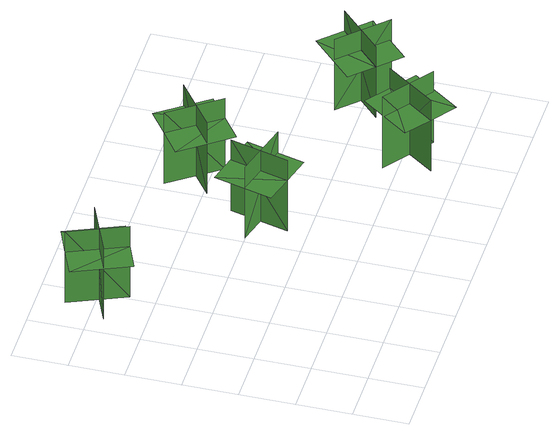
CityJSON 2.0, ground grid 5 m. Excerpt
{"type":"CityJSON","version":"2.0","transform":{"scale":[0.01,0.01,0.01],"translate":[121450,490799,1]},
"CityObjects":{
"tree1":{"type":"SolitaryVegetationObject","geometry":[{"type":"MultiSurface","lod":"1","boundaries":[[[0,1,2]],[[0,2,3]],[[4,5,6]],[[4,6,7]],[[8,9,10]],[[8,10,11]],[[8,11,12]],[[8,12,13]]]}]},
"tree2":{"type":"SolitaryVegetationObject","geometry":[{"type":"MultiSurface","lod":"1","boundaries":[[[14,15,16]],[[14,16,17]],[[18,19,20]],[[18,20,21]],[[22,23,24]],[[22,24,25]],[[22,25,26]],[[22,26,27]]]}]},
"tree3":{"type":"SolitaryVegetationObject","geometry":[{"type":"MultiSurface","lod":"1","boundaries":[[[28,29,30]],[[28,30,31]],[[32,33,34]],[[32,34,35]],[[36,37,38]],[[36,38,39]],[[36,39,40]],[[36,40,41]]]}]},
"tree4":{"type":"SolitaryVegetationObject","geometry":[{"type":"MultiSurface","lod":"1","boundaries":[[[42,43,44]],[[42,44,45]],[[46,47,48]],[[46,48,49]],[[50,51,52]],[[50,52,53]],[[50,53,54]],[[50,54,55]]]}]},
"tree5":{"type":"SolitaryVegetationObject","geometry":[{"type":"MultiSurface","lod":"1","boundaries":[[[56,57,58]],[[56,58,59]],[[60,61,62]],[[60,62,63]],[[64,65,66]],[[64,66,67]],[[64,67,68]],[[64,68,69]]]}]}
},
"vertices":[
[169,2375,114],[679,2590,114],[679,2590,884],[169,2375,884],[510,2234,114],[295,2744,114],[295,2744,884],[510,2234,884],[510,2234,668],[765,2342,668],[550,2852,668],[295,2744,668],[40,2637,668],[255,2127,668],
[1546,1503,107],[2080,1358,107],[2080,1358,876],[1546,1503,876],[1728,1182,107],[1872,1716,107],[1872,1716,876],[1728,1182,876],[1728,1182,661],[1995,1110,661],[2139,1644,661],[1872,1716,661],[1605,1788,661],[1460,1254,661],
[2019,1969,122],[2466,2294,122],[2466,2294,891],[2019,1969,891],[2382,1909,122],[2057,2356,122],[2057,2356,891],[2382,1909,891],[2382,1909,676],[2606,2072,676],[2280,2519,676],[2057,2356,676],[1833,2193,676],[2159,1746,676],
[3223,305,96],[2777,633,96],[2777,633,866],[3223,305,866],[3169,670,96],[2841,224,96],[2841,224,866],[3169,670,866],[3169,670,650],[2946,834,650],[2619,388,650],[2841,224,650],[3065,60,650],[3392,506,650],
[3405,1224,112],[3792,829,112],[3792,829,881],[3405,1224,881],[3399,856,112],[3795,1242,112],[3795,1242,881],[3399,856,881],[3399,856,665],[3592,658,665],[3988,1045,665],[3795,1242,665],[3601,1440,665],[3206,1054,665]
]}
